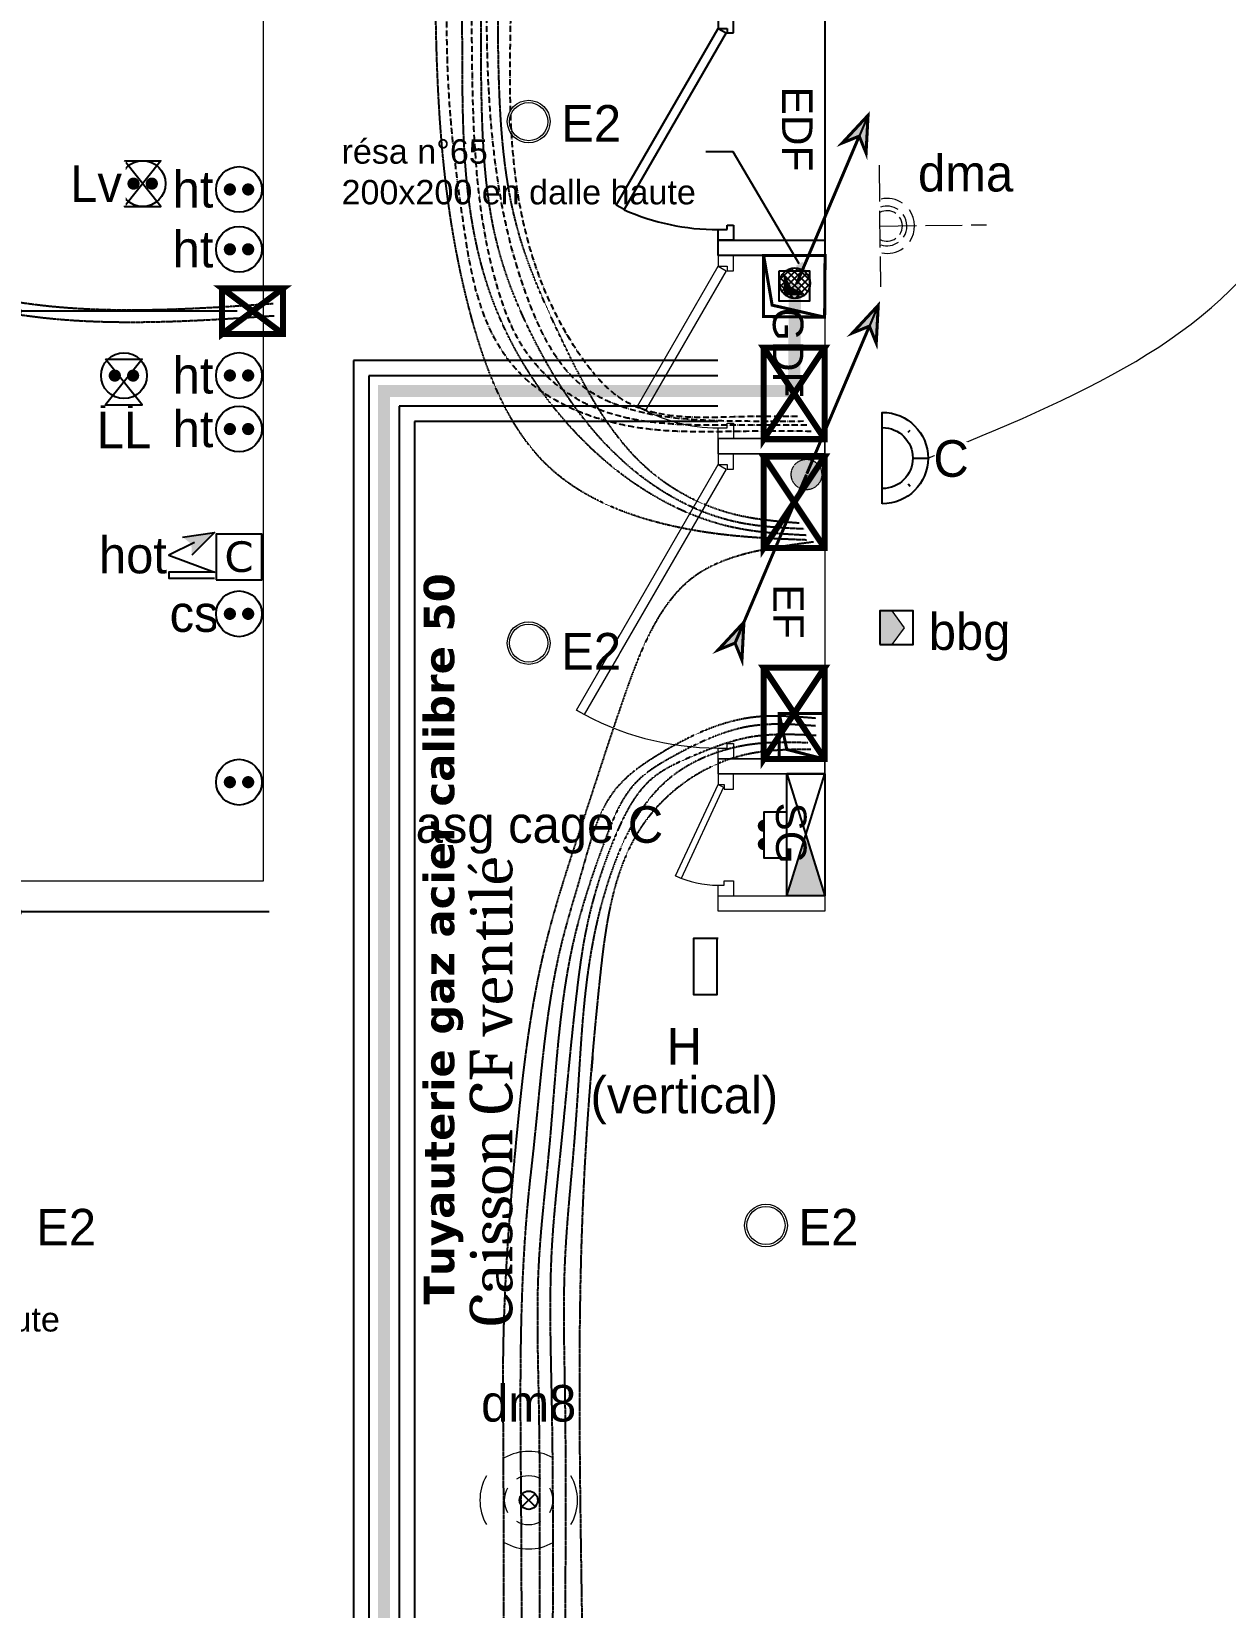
# Model space of a CAD drawing. Header units: millimetres. Extents: x 454430 to 532383, y -370512 to -310890.
# Drawn here: x 466996 to 470912, y -340814 to -335646 of the extents above; entities that cross this region are included whole.
import ezdxf
from ezdxf import colors
from ezdxf.entities.mleader import LeaderData, LeaderLine
from ezdxf.math import Vec2, Vec3

# ---------------------------------------------------------------- set-up
doc = ezdxf.new("R2010")
doc.units = ezdxf.units.MM
doc.set_wipeout_variables(frame=1)
for name, pattern in [('ACAD_ISO02W100', [15, 12, -3]), ('prlm_ef', [0.165, 0.1, -0.065]), ('prlm_gaz', [36, 24, -3, 0, -3, 0, -3, 0, -3])]:
    doc.linetypes.add(name, pattern=pattern)
for name, color, linetype, lineweight in [('_GAZELEC-BOITE INCORPO', 36, 'Continuous', 18), ('_GAZELEC-RESERVATION', 1, 'Continuous', 18), ('_GAZELEC-RESERVATION 2', 132, 'Continuous', 18)]:
    doc.layers.add(name, color=color, linetype=linetype, lineweight=lineweight)
for name, color, linetype in [('_GAZELEC-EAU CHAUDE', 1, 'Continuous'), ('prlm-EAU-EF', 161, 'Continuous'), ('prlm-EAU-EUEV', 25, 'Continuous'), ('prlm-ELEC-BT', 63, 'Continuous'), ('prlm-ELEC-CFA', 181, 'Continuous'), ('prlm-ELEC-CFO', 201, 'Continuous'), ('prlm-GAZ', 20, 'Continuous'), ('prlm-MOD-PB', 123, 'Continuous')]:
    doc.layers.add(name, color=color, linetype=linetype)
doc.layers.add('prlm-xpoly', color=7, linetype='Continuous', plot=False)
doc.styles.add('Arial', font='arial.ttf')
doc.styles.add('Geneva', font='arial.ttf')
doc.styles.add('prlm-elec-cfo', font='comic.ttf', dxfattribs={"height": 12})
doc.styles.add('prlm-mod', font='cambriaz.ttf', dxfattribs={"height": 18})
doc.styles.get("Standard").update_dxf_attribs({"font": 'arial.ttf'})
doc.dimstyles.new('200', dxfattribs={"dimtxt": 150, "dimasz": 25, "dimexe": 50, "dimexo": 50, "dimgap": 20, "dimtad": 1, "dimdec": 0, "dimlfac": 0.1, "dimdsep": 46, "dimtxsty": 'Arial', "dimblk1": 'DOTBLANK', "dimblk2": 'DOTBLANK', "dimsah": 1, "dimcen": 25, "dimclrd": 5, "dimclre": 5, "dimadec": 0, "dimazin": 0, "dimtfac": 1, "dimtdec": 0, "dimtmove": 0, "dimatfit": 3, "dimldrblk": 'DOTBLANK', "dimfxl": 50, "dimtolj": 1, "dimtzin": 0, "dimarcsym": 0})

# ---------------------------------------------------------------- blocks, each defined once
blk = doc.blocks.new('xi.lumE')
at = {"layer": 'prlm-ELEC-CFO', "color": 0, "linetype": 'ByBlock', "lineweight": 13}
for radius in [7, 6.25]:
    blk.add_circle((0, 0), radius, dxfattribs=at)
blk = doc.blocks.new('xi.LL')
at = {"color": 0, "lineweight": 5}
blk.add_wipeout([(-7.5, -7.5), (7.5, -7.5), (7.5, 7.5), (-7.5, 7.5)], dxfattribs=at).dxf.layer = 'prlm-ELEC-CFO'
at = {"layer": 'prlm-ELEC-CFO', "color": 0, "linetype": 'ByBlock', "lineweight": 5, "const_width": 2}
for points in [[(-4, 0, 1), (-2, 0, 1)], [(2, 0, 1), (4, 0, 1)]]:
    blk.add_lwpolyline(points, format="xyb", close=True, dxfattribs=at)
at = {"layer": 'prlm-ELEC-CFO', "color": 0, "linetype": 'ByBlock', "lineweight": -2}
blk.add_circle((0, 0), 7.5, dxfattribs=at)
blk = doc.blocks.new('xi.HOT')
at = {"layer": 'prlm-ELEC-CFO', "lineweight": 5}
blk.add_hatch(color=0, dxfattribs=at).paths.add_polyline_path([(-3, 6), (-0.1, 3.7), (0, 0), (7.5, 7.5)])
at = {"layer": 'prlm-ELEC-CFO', "color": 0}
for points in [[(-3, 6), (7.5, 7.5), (0, 0)], [(0.95, 4.23), (-7.5, 0), (7.5, -5.5), (-7.5, -5.5), (-7.5, -7.5), (7.5, -7.5)]]:
    blk.add_lwpolyline(points, dxfattribs=at)
blk = doc.blocks.new('xi.PCS')
at = {"color": 0, "lineweight": 5}
blk.add_wipeout([(-7.5, -7.5), (7.5, -7.5), (7.5, 7.5), (-7.5, 7.5)], dxfattribs=at).dxf.layer = 'prlm-ELEC-CFO'
at = {"layer": 'prlm-ELEC-CFO', "color": 0, "linetype": 'ByBlock', "lineweight": 5, "const_width": 2}
for points in [[(-4, 0, 1), (-2, 0, 1)], [(2, 0, 1), (4, 0, 1)]]:
    blk.add_lwpolyline(points, format="xyb", close=True, dxfattribs=at)
at = {"layer": 'prlm-ELEC-CFO', "color": 0, "linetype": 'ByBlock', "lineweight": -2}
blk.add_circle((0, 0), 7.5, dxfattribs=at)
blk = doc.blocks.new('xi.SF32')
at = {"layer": 'prlm-ELEC-CFO', "color": 0, "flags": 128}
blk.add_lwpolyline([(-7.5, -7.5), (7.5, -7.5), (7.5, 7.5), (-7.5, 7.5)], close=True, dxfattribs=at)
at = {"layer": 'prlm-ELEC-CFO', "color": 0, "linetype": 'ByBlock', "insert": (0, 0), "char_height": 10, "width": 11.36, "attachment_point": 5}
blk.add_mtext('{\\fVerdana|b0|i0|c0|p34;C}', dxfattribs=at)
blk = doc.blocks.new('xi.LV')
at = {"color": 0, "lineweight": 5}
blk.add_wipeout([(-7.5, -7.5), (7.5, -7.5), (7.5, 7.5), (-7.5, 7.5)], dxfattribs=at).dxf.layer = 'prlm-ELEC-CFO'
at = {"layer": 'prlm-ELEC-CFO', "color": 0, "linetype": 'ByBlock', "lineweight": 5, "const_width": 2}
for points in [[(-4, 0, 1), (-2, 0, 1)], [(2, 0, 1), (4, 0, 1)]]:
    blk.add_lwpolyline(points, format="xyb", close=True, dxfattribs=at)
at = {"layer": 'prlm-ELEC-CFO', "color": 0, "linetype": 'ByBlock', "lineweight": -2}
blk.add_circle((0, 0), 7.5, dxfattribs=at)
blk = doc.blocks.new('xi.PC')
at = {"color": 0, "lineweight": 5}
blk.add_wipeout([(-7.5, -7.5), (7.5, -7.5), (7.5, 7.5), (-7.5, 7.5)], dxfattribs=at).dxf.layer = 'prlm-ELEC-CFO'
at = {"layer": 'prlm-ELEC-CFO', "color": 0, "linetype": 'ByBlock', "lineweight": 5, "const_width": 2}
for points in [[(-4, 0, 1), (-2, 0, 1)], [(2, 0, 1), (4, 0, 1)]]:
    blk.add_lwpolyline(points, format="xyb", close=True, dxfattribs=at)
at = {"layer": 'prlm-ELEC-CFO', "color": 0, "linetype": 'ByBlock', "lineweight": -2}
blk.add_circle((0, 0), 7.5, dxfattribs=at)
blk = doc.blocks.new('xi.PCHT')
at = {"color": 0, "lineweight": 5}
blk.add_wipeout([(-7.5, -7.5), (7.5, -7.5), (7.5, 7.5), (-7.5, 7.5)], dxfattribs=at).dxf.layer = 'prlm-ELEC-CFO'
at = {"layer": 'prlm-ELEC-CFO', "color": 0, "linetype": 'ByBlock', "lineweight": 5, "const_width": 2}
for points in [[(-4, 0, 1), (-2, 0, 1)], [(2, 0, 1), (4, 0, 1)]]:
    blk.add_lwpolyline(points, format="xyb", close=True, dxfattribs=at)
at = {"layer": 'prlm-ELEC-CFO', "color": 0, "linetype": 'ByBlock', "lineweight": -2}
blk.add_circle((0, 0), 7.5, dxfattribs=at)
blk = doc.blocks.new('xi.dma')
at = {"layer": 'prlm-ELEC-CFO', "color": 0, "linetype": 'ACAD_ISO02W100', "lineweight": 5, "flags": 128}
for points in [[(0, 0), (0, 35)], [(-20, 0), (20, 0)]]:
    blk.add_lwpolyline(points, dxfattribs=at)
at = {"layer": 'prlm-ELEC-CFO', "color": 0, "linetype": 'ByBlock', "lineweight": 5}
for radius, start, end in [(9, 55, 125), (9, 145, 191.803), (6.5, 145, 199.0387), (5, 145, 207.3745), (6.5, 55, 125), (5, 55, 125), (5, 332.6255, 35), (6.5, 340.9613, 35), (9, 348.197, 35)]:
    blk.add_arc((0, 2.41), radius, start, end, dxfattribs=at)
blk = doc.blocks.new('xi.bbg')
at = {"layer": 'prlm-ELEC-CFO', "lineweight": 5}
blk.add_hatch(color=0, dxfattribs=at).paths.add_polyline_path([(5.5, 0), (5.5, 4), (0, 8), (-5.5, 4), (-5.5, 0)])
at = {"layer": 'prlm-ELEC-CFO', "color": 0, "flags": 128}
blk.add_lwpolyline([(5.5, 0), (5.5, 11), (-5.5, 11), (-5.5, 0)], close=True, dxfattribs=at)
at = {"layer": 'prlm-ELEC-CFO', "color": 0, "lineweight": 5, "flags": 128}
blk.add_lwpolyline([(-5.5, 4), (0, 8), (5.5, 4)], dxfattribs=at)
blk = doc.blocks.new('xi.dm8')
at = {"layer": 'prlm-ELEC-CFO', "color": 0}
for points in [[(-2.12, 2.12), (2.12, -2.12)], [(2.12, 2.12), (-2.12, -2.12)]]:
    blk.add_lwpolyline(points, dxfattribs=at)
blk.add_circle((0, 0), 3, dxfattribs=at)
at = {"layer": 'prlm-ELEC-CFO', "color": 0, "lineweight": 13}
for radius, start, end in [(16, 60, 120), (16, 150, 210), (8, 60, 120), (16, 330, 30), (8, 150, 210), (8, 330, 30), (8, 240, 300), (16, 240, 300)]:
    blk.add_arc((0, 0), radius, start, end, dxfattribs=at)
blk = doc.blocks.new('xi.lumC')
at = {"layer": 'prlm-ELEC-CFO', "color": 0, "linetype": 'ByBlock', "flags": 128}
blk.add_lwpolyline([(-15, 0), (15, 0, 1)], format="xyb", close=True, dxfattribs=at)
at = {"layer": 'prlm-ELEC-CFO', "color": 0}
for points in [[(0, 10), (0, 15)], [(-8.49, 8.49), (-9.19, 9.19)], [(8.49, 8.49), (9.19, 9.19)]]:
    blk.add_lwpolyline(points, dxfattribs=at)
blk.add_arc((0, 0), 10, 0, 180, dxfattribs=at)
blk = doc.blocks.new('xi.pcsg')
at = {"color": 0}
blk.add_wipeout([(-7.5, 7.5), (7.5, 7.5), (7.5, 0), (-7.5, 0)], dxfattribs=at).dxf.layer = 'prlm-ELEC-CFO'
at = {"layer": 'prlm-ELEC-CFO', "color": 0}
blk.add_lwpolyline([(-7.5, 0), (7.5, 0), (7.5, 7.5), (-7.5, 7.5)], close=True, dxfattribs=at)
at = {"layer": 'prlm-ELEC-CFO', "color": 0, "linetype": 'ByBlock', "lineweight": 5, "const_width": 2}
for points in [[(-2, 7.5, 1), (-4, 7.5)], [(4, 7.5, 1), (2, 7.5)]]:
    blk.add_lwpolyline(points, format="xyb", dxfattribs=at)
blk = doc.blocks.new('xi.asg')
at = {"layer": 'prlm-ELEC-CFO', "linetype": 'ByBlock'}
h = blk.add_hatch(color=0, dxfattribs=at)
h.dxf.hatch_style = 1
h.paths.add_polyline_path([(-20, 0), (0, 6.25), (-20, 12.5)])
at = {"layer": 'prlm-ELEC-CFO', "color": 0, "linetype": 'ByBlock'}
blk.add_lwpolyline([(-20, 12.5), (20, 12.5), (20, 0), (-20, 0), (-20, 12.5), (20, 0), (20, 12.5), (-20, 0)], close=True, dxfattribs=at)
blk = doc.blocks.new('xi.resagaz10')
at = {"layer": 'prlm-MOD-PB'}
blk.add_hatch(color=0, dxfattribs=at).paths.add_polyline_path([(1.81, -1.7), (3.77, -5.6), (7.71, -7.7), (1.81, -7.7)], flags=16)
at = {"layer": 'prlm-MOD-PB', "color": 0}
for p, q in [((1.81, -1.7), (1.81, -7.7)), ((3.77, -5.6), (1.81, -1.7)), ((1.81, -7.7), (7.71, -7.7)), ((7.71, -7.7), (3.77, -5.6))]:
    blk.add_line(p, q, dxfattribs=at)
blk.add_lwpolyline([(0, 0), (10, 0), (10, -10), (0, -10)], close=True, dxfattribs=at)
blk = doc.blocks.new('xi.gdf60')
at = {"linetype": 'Continuous', "lineweight": 18}
for p, q in [((0, 0), (60, 0)), ((5, -30), (0, -30)), ((0, -30), (0, -35)), ((5, -32), (5, -30)), ((55, -32), (55, -30)), ((55, -30), (60, -30)), ((60, -30), (60, -35)), ((0, -35), (3.5, -35)), ((3.5, -35), (3.5, -32)), ((3.5, -32), (5, -32)), ((3.5, -35), (5, -32.4)), ((49.4, -61.5), (3.5, -35)), ((5, -32.4), (50.9, -58.9)), ((56.5, -32), (55, -32)), ((56.5, -35), (56.5, -32)), ((60, -35), (56.5, -35)), ((50.9, -58.9), (49.4, -61.5))]:
    blk.add_line(p, q, dxfattribs=at)
for points in [[(0, -35), (0, 0), (-5, 0), (-5, -35)], [(0, 0), (20, 0), (20, -20), (0, -20)], [(65, -35), (60, -35), (60, 0), (65, 0)]]:
    blk.add_lwpolyline(points, close=True, dxfattribs=at)
blk.add_arc((3.5, -35), 53, 330, 0, dxfattribs=at)
at = {"insert": (31.83, -12.12), "char_height": 10, "width": 55.6525, "attachment_point": 5, "line_spacing_factor": 0.722892, "style": 'Geneva'}
blk.add_mtext('GDF', dxfattribs=at)
blk = doc.blocks.new('xi.edf73')
at = {"linetype": 'Continuous'}
for p, q in [((0, 0), (73, 0)), ((5, -30), (0, -30)), ((0, -30), (0, -35)), ((5, -32), (5, -30)), ((68, -32), (68, -30)), ((68, -30), (73, -30)), ((73, -30), (73, -35)), ((0, -35), (3.5, -35)), ((3.5, -35), (3.5, -32)), ((3.5, -32), (5, -32)), ((3.5, -35), (5, -32.4)), ((61.45, -68.46), (3.5, -35)), ((5, -32.4), (62.95, -65.86)), ((69.5, -32), (68, -32)), ((69.5, -35), (69.5, -32)), ((73, -35), (69.5, -35)), ((62.95, -65.86), (61.45, -68.46))]:
    blk.add_line(p, q, dxfattribs=at)
at = {"linetype": 'Continuous', "flags": 128}
for points in [[(0, -35), (0, 0), (-5, 0), (-5, -35)], [(78, -35), (73, -35), (73, 0), (78, 0)]]:
    blk.add_lwpolyline(points, close=True, dxfattribs=at)
at = {"linetype": 'Continuous'}
blk.add_arc((-6.5, -35), 76, 336.0423, 0, dxfattribs=at)
at = {"insert": (36.5, -9.03), "char_height": 9.966, "width": 55.6525, "attachment_point": 5, "line_spacing_factor": 0.72537, "style": 'Geneva'}
blk.add_mtext('EDF', dxfattribs=at)
blk = doc.blocks.new('xi.sg')
at = {"linetype": 'Continuous', "lineweight": 18}
for p, q in [((0, 0), (40, 0)), ((5, -30), (0, -30)), ((0, -30), (0, -35)), ((5, -33), (5, -30)), ((35, -33), (35, -30)), ((35, -30), (40, -30)), ((40, -35), (40, -30)), ((0, -35), (3.5, -35)), ((3.5, -35), (3.5, -33)), ((3.5, -33), (5, -33)), ((3.5, -35), (4.35, -33.19)), ((33.41, -48.95), (3.5, -35)), ((4.35, -33.19), (34.25, -47.13)), ((36.5, -33), (35, -33)), ((36.5, -35), (36.5, -33)), ((40, -35), (36.5, -35)), ((34.25, -47.13), (33.41, -48.95))]:
    blk.add_line(p, q, dxfattribs=at)
at = {"linetype": 'Continuous', "lineweight": 18, "flags": 128}
for points in [[(0, -35), (0, 0), (-5, 0), (-5, -35)], [(45, -35), (40, -35), (40, 0), (45, 0)]]:
    blk.add_lwpolyline(points, close=True, dxfattribs=at)
at = {"linetype": 'Continuous', "lineweight": 18}
blk.add_arc((3.5, -35), 33, 335, 0, dxfattribs=at)
at = {"insert": (19.41, -11.1), "char_height": 9.966, "width": 55.6525, "attachment_point": 5, "line_spacing_factor": 0.72537, "style": 'Geneva'}
blk.add_mtext('SG', dxfattribs=at)
blk = doc.blocks.new('xi.ef100')
at = {"linetype": 'Continuous', "lineweight": 18}
for p, q in [((0, 0), (100, 0)), ((0, -30), (0, -35)), ((5, -30), (0, -30)), ((5, -32), (5, -30)), ((95, -30), (100, -30)), ((95, -32), (95, -30)), ((100, -30), (100, -35)), ((0, -35), (3.5, -35)), ((3.5, -32), (5, -32)), ((3.5, -35), (3.5, -32)), ((3.5, -35), (5, -32.4)), ((84.04, -81.5), (3.5, -35)), ((5, -32.4), (85.54, -78.9)), ((96.5, -32), (95, -32)), ((96.5, -35), (96.5, -32)), ((100, -35), (96.5, -35)), ((85.54, -78.9), (84.04, -81.5))]:
    blk.add_line(p, q, dxfattribs=at)
for points in [[(0, -35), (0, 0), (-5, 0), (-5, -35)], [(105, -35), (100, -35), (100, 0), (105, 0)]]:
    blk.add_lwpolyline(points, close=True, dxfattribs=at)
blk.add_arc((3.5, -35), 93, 330, 0, dxfattribs=at)
at = {"insert": (51.73, -11.91), "char_height": 10, "width": 55.6525, "attachment_point": 5, "line_spacing_factor": 0.722892, "style": 'Geneva'}
blk.add_mtext('EF', dxfattribs=at)
blk = doc.blocks.new('xi.LLrob')
at = {"layer": 'prlm-EAU-EF', "color": 0}
blk.add_lwpolyline([(-6, 7.5), (6, 7.5), (-6, -7.5), (6, -7.5)], close=True, dxfattribs=at)
blk = doc.blocks.new('xi.LVrob')
at = {"layer": 'prlm-EAU-EF', "color": 0}
blk.add_lwpolyline([(-6, 7.5), (6, 7.5), (-6, -7.5), (6, -7.5)], close=True, dxfattribs=at)
blk = doc.blocks.new('FLECHE1')
h = blk.add_hatch(color=256)
h.dxf.hatch_style = 1
h.paths.add_polyline_path([(495907.1, -370439.6), (495913.6, -370315.5), (495936.1, -370371.1), (495991.7, -370348.6)])
for p, q in [((495907.1, -370439.6), (496141.3, -369887.2)), ((495913.6, -370315.5), (495907.1, -370439.6)), ((495913.6, -370315.5), (495907.1, -370439.6)), ((495936.1, -370371.1), (495913.6, -370315.5)), ((495936.1, -370371.1), (495913.6, -370315.5)), ((495991.7, -370348.6), (495907.1, -370439.6)), ((495907.1, -370439.6), (495991.7, -370348.6)), ((495907.1, -370439.6), (495936.1, -370371.1)), ((495936.1, -370371.1), (495991.7, -370348.6)), ((495991.7, -370348.6), (495936.1, -370371.1))]:
    blk.add_line(p, q)
at = {"const_width": 10}
for points in [[(495936.1, -370371.1), (496141.3, -369887.2)], [(495907.1, -370439.6), (495913.6, -370315.5), (495936.1, -370371.1), (495991.7, -370348.6), (495907.1, -370439.6)]]:
    blk.add_lwpolyline(points, dxfattribs=at)
blk = doc.blocks.new('xi.colonnegaz')
at = {"layer": 'prlm-GAZ'}
h = blk.add_hatch(dxfattribs=at)
h.set_pattern_fill('ANSI37', color=0, scale=0.5, style=0)
h.paths.add_polyline_path([(-5, 0, 1), (5, 0, 1)])
at = {"layer": 'prlm-GAZ', "color": 0}
blk.add_circle((0, 0), 5, dxfattribs=at)
blk = doc.blocks.new('xi.eu')
at = {"layer": 'prlm-EAU-EUEV', "linetype": 'ByBlock', "lineweight": -2}
h = blk.add_hatch(color=0, dxfattribs=at)
edge = h.paths.add_edge_path()
edge.add_arc((0, 0), 5, 0, 360)
at = {"layer": 'prlm-EAU-EUEV', "color": 0, "linetype": 'ByBlock', "lineweight": 5}
blk.add_circle((0, 0), 5, dxfattribs=at)
blk = doc.blocks.new('FLECHE2')
h = blk.add_hatch(color=256)
h.dxf.hatch_style = 1
h.paths.add_polyline_path([(496271.9, -370023.3), (496278.4, -369899.2), (496300.9, -369954.8), (496356.5, -369932.3)])
at = {"const_width": 10}
for points in [[(496066.7, -370507.2), (496300.9, -369954.8), (496356.5, -369932.3), (496271.9, -370023.3), (496300.9, -369954.8), (496278.4, -369899.2), (496271.9, -370023.3), (496356.5, -369932.3), (496300.9, -369954.8), (496278.4, -369899.2), (496271.9, -370023.3)], [(496271.9, -370023.3), (496278.4, -369899.2), (496300.9, -369954.8), (496356.5, -369932.3), (496271.9, -370023.3)]]:
    blk.add_lwpolyline(points, dxfattribs=at)
blk = doc.blocks.new('_DOTBLANK')
at = {"color": 0, "linetype": 'ByBlock'}
blk.add_line((-0.5, 0), (-1, 0), dxfattribs=at)
blk.add_circle((0, 0), 0.5, dxfattribs=at)
blk = doc.blocks.new('*D144')
at = {"layer": '_GAZELEC-BOITE INCORPO', "color": 5, "lineweight": -2, "transparency": 16777216}
for p, q in [((467671, -336563.6), (466900, -336563.6)), ((466950, -336588.6), (466950, -338508.2)), ((467776.3, -338533.2), (466900, -338533.2))]:
    blk.add_line(p, q, dxfattribs=at)
at = {"layer": '_GAZELEC-BOITE INCORPO', "color": 5, "lineweight": -2, "transparency": 16777216, "xscale": 25, "yscale": 25, "zscale": 25}
for p, rotation in [((466950, -336563.6), 90), ((466950, -338533.2), 270)]:
    blk.add_blockref('_DOTBLANK', p, dxfattribs=dict(at, rotation=rotation))
at = {"layer": '_GAZELEC-BOITE INCORPO', "color": 0, "transparency": 16777216, "insert": (466853.4, -337548.4), "char_height": 150, "attachment_point": 5, "rotation": 90, "style": 'Arial'}
blk.add_mtext('\\A1;197', dxfattribs=at)
blk = doc.blocks.new('*D145')
at = {"layer": '_GAZELEC-BOITE INCORPO', "color": 5, "lineweight": -2, "transparency": 16777216}
for p, q in [((467609.4, -335450.4), (466635, -335450.4)), ((466685, -335475.4), (466685, -338508.2)), ((467776.3, -338533.2), (466635, -338533.2))]:
    blk.add_line(p, q, dxfattribs=at)
at = {"layer": '_GAZELEC-BOITE INCORPO', "color": 5, "lineweight": -2, "transparency": 16777216, "xscale": 25, "yscale": 25, "zscale": 25}
for p, rotation in [((466685, -335450.4), 90), ((466685, -338533.2), 270)]:
    blk.add_blockref('_DOTBLANK', p, dxfattribs=dict(at, rotation=rotation))
at = {"layer": '_GAZELEC-BOITE INCORPO', "color": 0, "transparency": 16777216, "insert": (466588.4, -336991.8), "char_height": 150, "attachment_point": 5, "rotation": 90, "style": 'Arial'}
blk.add_mtext('\\A1;308', dxfattribs=at)

msp = doc.modelspace()

# ---------------------------------------------------------------- linework, layer by layer
at = {"layer": '_GAZELEC-BOITE INCORPO', "const_width": 20}
for points in [[(467621.5, -336588.2), (467621.5, -336638.2), (467821.5, -336638.2), (467821.5, -336488.2), (467621.5, -336488.2), (467621.5, -336638.2), (467821.5, -336488.2), (467621.5, -336488.2), (467821.5, -336638.2)], [(469397.5, -336883.1), (469397.5, -336983.1), (469597.5, -336983.1), (469597.5, -336683.1), (469397.5, -336683.1), (469397.5, -336983.1), (469597.5, -336683.1), (469397.5, -336683.1), (469597.5, -336983.1)], [(469397.6, -337239.9), (469397.6, -337339.9), (469597.6, -337339.9), (469597.6, -337039.9), (469397.5, -337039.9), (469397.6, -337339.9), (469597.6, -337039.9), (469397.5, -337039.9), (469597.5, -337339.9)], [(469397.6, -337932.3), (469397.6, -338032.3), (469597.6, -338032.3), (469597.6, -337732.3), (469397.5, -337732.3), (469397.6, -338032.3), (469597.6, -337732.3), (469397.5, -337732.3), (469597.5, -338032.3)]]:
    msp.add_lwpolyline(points, dxfattribs=at)
at = {"layer": '_GAZELEC-RESERVATION 2', "const_width": 10}
for points in [[(469599, -336380.6), (469397.5, -336380.6), (469397.5, -336581), (469597.5, -336583.1), (469599, -336380.6), (469397.5, -336380.6), (469425.4, -336543.6), (469597.5, -336583.1)], [(469598.3, -338032.3), (469448.3, -338032.3), (469448.3, -337882.3), (469598.3, -337882.3), (469596.9, -338032.3), (469473.4, -338000.6), (469448.3, -337882.3)]]:
    msp.add_lwpolyline(points, dxfattribs=at)
at = {"layer": 'prlm-ELEC-CFO'}
msp.add_lwpolyline([(469248.3, -338621), (469167.6, -338621), (469167.6, -338804.6), (469244.8, -338804.6), (469244.8, -338621)], dxfattribs=at)
at = {"layer": 'prlm-GAZ', "linetype": 'prlm_gaz', "ltscale": 0.8, "const_width": 40}
msp.add_lwpolyline([(469497.5, -336825.3), (469500.1, -336471.6)], dxfattribs=at)
at = {"layer": 'prlm-MOD-PB'}
for p, q in [((469247.6, -336725.3), (468052.6, -336725.3)), ((468052.6, -336725.3), (468052.6, -341038.6)), ((469247.6, -336775.3), (468102.6, -336775.3)), ((468102.6, -336775.3), (468102.6, -341038.6)), ((469247.6, -336875.3), (468202.6, -336875.3)), ((468202.6, -336875.3), (468202.6, -341038.6)), ((469247.6, -336925.3), (468252.6, -336925.3))]:
    msp.add_line(p, q, dxfattribs=at)
at = {"layer": 'prlm-xpoly', "lineweight": 0}
msp.add_lwpolyline([(460981.8, -338431), (467757, -338431), (467757, -334691.4), (460981.8, -334693.2)], close=True, dxfattribs=at)

# ---------------------------------------------------------------- block references
at = {"layer": 'prlm-EAU-EF', "linetype": 'prlm_ef', "ltscale": 100, "rotation": 180}
for name, p in [('FLECHE1', (965680.4, -706983.6)), ('FLECHE2', (965604.7, -707606.6))]:
    msp.add_blockref(name, p, dxfattribs=at)
at = {"layer": 'prlm-EAU-EF', "linetype": 'prlm_ef', "ltscale": 100, "xscale": 10, "yscale": 10, "zscale": 10, "rotation": 359.9777995161473}
msp.add_blockref('xi.eu', (469538, -337099), dxfattribs=at)
at = {"layer": 'prlm-ELEC-CFO', "xscale": 10, "yscale": 10, "zscale": 10}
for name, p in [('xi.lumE', (468626.9, -335941.8)), ('xi.SF32', (467677, -337369.2)), ('xi.lumE', (468626.9, -337651.8)), ('xi.lumE', (469405.2, -339561.6))]:
    msp.add_blockref(name, p, dxfattribs=at)
for name, p, rotation in [('xi.bbg', (469778.3, -337601.4), 269.9999999999991), ('xi.pcsg', (469473.3, -338281), 90.0000000000002), ('xi.dm8', (468627, -340462.6), 89.99999999999952)]:
    msp.add_blockref(name, p, dxfattribs=dict(at, rotation=rotation))
at = {"layer": 'prlm-GAZ', "linetype": 'prlm_gaz', "ltscale": 0.8, "rotation": 180}
msp.add_blockref('FLECHE1', (965647, -706360.5), dxfattribs=at)
at = {"layer": 'prlm-GAZ', "xscale": 10, "yscale": 10, "zscale": 10, "rotation": 269.9995035851865}
msp.add_blockref('xi.gdf60', (469598.3, -336381), dxfattribs=at)
msp.add_blockref('xi.gdf60', (469598.3, -336381), dxfattribs=at)
msp.add_blockref('xi.gdf60', (469598.3, -336381), dxfattribs=at)
at = {"layer": 'prlm-GAZ', "xscale": 10, "yscale": 10, "zscale": 10}
msp.add_blockref('xi.colonnegaz', (469500.1, -336471.6), dxfattribs=at)
at = {"layer": 'prlm-MOD-PB', "xscale": 10, "yscale": 10, "zscale": 10}
msp.add_blockref('xi.resagaz10', (469448.3, -336431), dxfattribs=at)

# ---------------------------------------------------------------- texts
at = {"layer": 'prlm-ELEC-CFO', "lineweight": 20, "char_height": 120, "attachment_point": 2, "line_spacing_factor": 0.8, "style": 'prlm-elec-cfo', "bg_fill": 3, "box_fill_scale": 0.95, "bg_fill_color": 256, "bg_fill_transparency": 0}
for s, insert in [('E2', (468831.7, -335887.5)), ('dma', (470059.8, -336050.9)), ('bbg', (470073, -337554.2)), ('E2', (468831.7, -337618.6)), ('asg cage C', (468662.1, -338186.7)), ('H\\P(vertical)', (469137.3, -338913.9)), ('E2', (467109.9, -339507.3)), ('E2', (469609.9, -339507.3)), ('dm8', (468627, -340084.8))]:
    msp.add_mtext(s, dxfattribs=dict(at, insert=insert))

# ---------------------------------------------------------------- next in the draw order: linework, layer by layer
at = {"layer": 'prlm-EAU-EF', "linetype": 'prlm_ef'}
for points in [[(469569.9, -337955), (469358.1, -337959.6), (469157, -338026), (469032, -338095.7), (468911.8, -338282.3), (468808.1, -338628.6), (468787.2, -338772.7), (468733, -339298.5), (468701.7, -339648.8), (468701.7, -340119.2), (468701.7, -341477.8), (468701.7, -342357.3), (468701.7, -342970.9), (468701.7, -344403.9), (468701.7, -345978.2), (468701.7, -347401.2), (468701.7, -349080.2), (468701.7, -349567.7), (468761.2, -350207.6), (468761.2, -350711.9), (468761.2, -351352.1), (468761.2, -352112.3), (468761.2, -353908.8), (468761.2, -356396.4), (468761.2, -358086.2), (468761.2, -360937.3), (468761.2, -361178.1), (468741.6, -362017), (468834, -362459.5), (469206.5, -362938.1), (469650.7, -363152.4), (470100.8, -363225.7), (470487.6, -363207.9), (470817.5, -363005.9), (470949.6, -362785.8), (470949.6, -362519.6), (470846.5, -362343.8), (470615.4, -362209.4), (470224.6, -362143.1)], [(469543.5, -337979), (469372.2, -337982.3), (469084, -338099.4), (468899.4, -338398.8), (468817.4, -338757.5), (468789, -339105), (468774.3, -339308.6), (468745.5, -339676.2), (468745.5, -340119.8), (468745.5, -340973.1), (468745.5, -342163.1), (468745.5, -343171.1), (468745.5, -345134), (468745.5, -345197.7), (468745.5, -348955), (468745.5, -349457.9), (468842, -350426.3), (468842, -350467.7), (468858.2, -351225.7), (468858.2, -351498.9), (468937, -351903), (469119.3, -352260), (469626.1, -352897.8), (469805.9, -353221), (469893.7, -353468), (469946.9, -354243.1), (469946.9, -354708.6)], [(469552.2, -338000.3), (469333.2, -338018.9), (469016.9, -338226), (468858.8, -338764.4), (468803.3, -339517.6), (468803.3, -341001), (468803.3, -342630.8), (468803.3, -344626.4), (468803.3, -344885.8), (468803.3, -345124), (468958.4, -345442.9), (469316.8, -345627.4), (469609, -345597.5), (469835, -345488.2), (470177.7, -345333.4), (470610.8, -345079.5), (470747.4, -344902.9), (470767.6, -344694), (470635.1, -344513.5), (470427.4, -344389.8), (470046.5, -344316.3)]]:
    msp.add_spline(points, degree=3, dxfattribs=at)
at = {"layer": 'prlm-ELEC-CFO', "lineweight": 13}
msp.add_spline([(469936.6, -337045.2), (471103.6, -336264.6), (471286.6, -335681)], degree=3, dxfattribs=at)
at = {"layer": 'prlm-GAZ', "linetype": 'prlm_gaz', "ltscale": 0.8}
for points in [[(469528.4, -336924.6), (469345.5, -336924.6), (468783.7, -336791.9), (468630.4, -336538.8), (468516.2, -336066), (468501.2, -334998.8), (468501.2, -334176.3), (468526, -332450.7), (468563, -330425.4), (468616.5, -328036.4), (468628.4, -327380.6), (468741.4, -327075.3), (468928.1, -326772.3), (469170.4, -326393), (470628.1, -324666.3), (471996.5, -323685.9), (472647.6, -323468.4), (473028.9, -323477.7)], [(469508.9, -336909.3), (469338.1, -336909.3), (468946.7, -336860.7), (468777.7, -336680.7), (468624.9, -336333.8), (468567.7, -335905.7), (468567.7, -335376), (468567.7, -334835.1), (468743.5, -334409.3), (469098.3, -334137.9), (469728.4, -334016.8), (470043, -333994.1), (470528.8, -333881.7), (470738.9, -333709.9), (470837.8, -333526.4), (470902.5, -333272.6), (470892.1, -333065.4), (470846.7, -332913.6), (470596.1, -332629.8), (470295.6, -332524.3), (469996.7, -332511.7)]]:
    msp.add_spline(points, degree=3, dxfattribs=at)
at = {"layer": 'prlm-MOD-PB'}
msp.add_line((468252.6, -336925.3), (468252.6, -341038.6), dxfattribs=at)

# ---------------------------------------------------------------- next in the draw order: block references
at = {"layer": 'prlm-EAU-EF', "xscale": 10, "yscale": 10, "zscale": 10, "rotation": 269.9995200071568}
msp.add_blockref('xi.ef100', (469598.3, -337031), dxfattribs=at)
msp.add_blockref('xi.ef100', (469598.3, -337031), dxfattribs=at)
msp.add_blockref('xi.ef100', (469598.3, -337031), dxfattribs=at)
at = {"layer": 'prlm-ELEC-BT', "xscale": 10, "yscale": 10, "zscale": 10, "rotation": 269.9995035849693}
msp.add_blockref('xi.edf73', (469598.3, -335601), dxfattribs=at)
msp.add_blockref('xi.edf73', (469598.3, -335601), dxfattribs=at)
msp.add_blockref('xi.edf73', (469598.3, -335601), dxfattribs=at)
at = {"layer": 'prlm-ELEC-CFA', "xscale": 10, "yscale": 10, "zscale": 10, "rotation": 269.9994635592482}
msp.add_blockref('xi.sg', (469598.3, -338081), dxfattribs=at)
msp.add_blockref('xi.sg', (469598.3, -338081), dxfattribs=at)
msp.add_blockref('xi.sg', (469598.3, -338081), dxfattribs=at)
at = {"layer": 'prlm-ELEC-CFO', "xscale": 10, "yscale": 10, "zscale": 10}
for name, p, rotation in [('xi.dma', (469778.3, -336284.1), 270.6450845547141), ('xi.asg', (469598.3, -338281), 89.99950058841564)]:
    msp.add_blockref(name, p, dxfattribs=dict(at, rotation=rotation))
msp.add_blockref('xi.PC', (467677, -338108), dxfattribs=at)

# ---------------------------------------------------------------- next in the draw order: texts
at = {"layer": 'prlm-ELEC-CFO', "lineweight": 20, "char_height": 120, "attachment_point": 5, "line_spacing_factor": 0.8, "style": 'prlm-elec-cfo', "bg_fill": 3, "box_fill_scale": 1.1, "bg_fill_color": 256, "bg_fill_transparency": 0}
for s, insert in [('Lv', (467208.2, -336145.1)), ('ht', (467526.2, -336360.6)), ('ht', (467526.2, -336774.2)), ('LL', (467299.6, -336932.2)), ('ht', (467526.2, -336950)), ('hot', (467329.1, -337364)), ('cs', (467529.5, -337555.9))]:
    msp.add_mtext(s, dxfattribs=dict(at, insert=insert))
at = {"layer": 'prlm-GAZ', "linetype": 'prlm_gaz', "ltscale": 0.8, "insert": (468282.8, -339820.8), "char_height": 100, "width": 2479.039, "attachment_point": 1, "rotation": 90, "style": 'prlm-mod'}
msp.add_mtext('{\\fVerdana|b1|i0|c0|p34;Tuyauterie gaz acier calibre 50}', dxfattribs=at)
at = {"layer": 'prlm-MOD-PB', "insert": (468433.8, -339892.6), "char_height": 140, "width": 1854.737, "attachment_point": 1, "rotation": 90, "style": 'prlm-mod'}
msp.add_mtext('Caisson CF ventilé', dxfattribs=at)

# ---------------------------------------------------------------- next in the draw order: leaders
at = {"layer": '_GAZELEC-RESERVATION', "color": 6}
ml = msp.add_multileader_mtext('Standard', dxfattribs=at)
ml.set_content('résa n°65\\P200x200 en dalle haute', color=6)
ml.set_leader_properties()
ml.build(insert=Vec2(0, 0))
ml.multileader.update_dxf_attribs({"has_text_frame": 1, "arrow_head_size": 80, "scale": 20})
ctx = ml.context
ctx.base_point, ctx.scale, ctx.char_height, ctx.arrow_head_size, ctx.landing_gap_size, ctx.plane_origin = Vec3(467973.2, -336040.4), 20, 80, 80, 40, Vec3(462422.9, -335842)
notes = []
notes.append((ctx, [(0, (1, 1, 0), (469297.2, -336040.4), (-1, 0), 89.8, [(0, [(469554.7, -336477)], 0, [])])]))
ctx.mtext.insert, ctx.mtext.width, ctx.mtext.flow_direction = Vec3(468013.2, -335999.7), 1568.85, 5
ml = msp.add_multileader_mtext('Standard', dxfattribs=at)
ml.set_content('résa n°46\\P150x150 en dalle haute', color=6)
ml.set_leader_properties()
ml.build(insert=Vec2(0, 0))
ml.multileader.update_dxf_attribs({"has_text_frame": 1, "arrow_head_size": 80, "scale": 20})
ctx = ml.context
ctx.base_point, ctx.scale, ctx.char_height, ctx.arrow_head_size, ctx.landing_gap_size, ctx.plane_origin = Vec3(465887.5, -339736.8), 20, 80, 80, 40, Vec3(460959, -338578.6)
notes.append((ctx, [(1, (1, 1, 0), (465797.6, -339736.8), (1, 0), 89.8, [(0, [(465669.8, -339001.2)], 0, [])])]))
ctx.mtext.insert, ctx.mtext.width, ctx.mtext.flow_direction = Vec3(465927.5, -339696.1), 1568.85, 5
for ctx, leaders in notes:
    for number, flags, end, landing, length, lines in leaders:
        leader = LeaderData()
        leader.index, (leader.has_last_leader_line, leader.has_dogleg_vector, leader.attachment_direction) = number, flags
        leader.last_leader_point, leader.dogleg_vector, leader.dogleg_length = Vec3(end), Vec3(landing), length
        for number, points, colour, breaks in lines:
            line = LeaderLine()
            line.index, line.vertices, line.color, line.breaks = number, Vec3.list(points), colors.encode_raw_color(colour), breaks
            leader.lines.append(line)
        ctx.leaders.append(leader)

# ---------------------------------------------------------------- next in the draw order: linework, layer by layer
at = {"layer": 'prlm-EAU-EF', "linetype": 'prlm_ef'}
for points in [[(469568.7, -337898.6), (469361.2, -337895.5), (469055.8, -338015.6), (468911.4, -338131.5), (468804.6, -338388.4), (468733, -338642.6), (468638, -339350.8), (468631, -339412.7), (468601.4, -340463.8), (468601.4, -341732.8), (468601.4, -344195.6), (468601.4, -346880), (468571.9, -349029.9), (468571.9, -349821.5), (468571.9, -349918.7), (468539.4, -350247.5), (468539.4, -350770.1), (468539.4, -350987.5), (468500.3, -351368.3), (467926.5, -352511), (467628.1, -353007.7), (467369.5, -353685.1), (467297, -354639.7)], [(469569.1, -337923.8), (469359.1, -337923.8), (469102.2, -338022.5), (468975.8, -338111.9), (468879.4, -338292.6), (468775.2, -338623.3), (468693.9, -339307.3), (468659.3, -339692.3), (468659.3, -340125.7), (468659.3, -341243.5), (468659.3, -343906.6), (468635.9, -346330.3), (468655.1, -347591), (468655.1, -349506.5), (468690.1, -349958.3), (468671.5, -350288.4), (468643.5, -350669.4), (468643.5, -350927), (468643.5, -351938.8), (468582, -353897.9), (468532.4, -355117.8), (468497.9, -356209.2), (468497.9, -358069.4), (468497.9, -359957.6), (468497.9, -360088.5), (468497.9, -360443.6), (468377.2, -361121.4), (468229.4, -361474.3), (467715.5, -362036.1), (467246.5, -362337.3), (466978.9, -362508.7), (466817.4, -362645.3), (466517.2, -362979.7), (466219.3, -363420.2), (466033.9, -363964.4), (466033.9, -364366.9), (466148.6, -364880.8), (466335.7, -365201.5), (466898.3, -365503.9), (467193, -365526.6)]]:
    msp.add_spline(points, degree=3, dxfattribs=at)

# ---------------------------------------------------------------- next in the draw order: block references
at = {"layer": 'prlm-ELEC-CFO', "xscale": 10, "yscale": 10, "zscale": 10}
for name, p in [('xi.LV', (467361, -336145.1)), ('xi.PCHT', (467677, -336360.6)), ('xi.LL', (467299.6, -336774.7)), ('xi.PCHT', (467677, -336950)), ('xi.HOT', (467521.9, -337364)), ('xi.PCS', (467677, -337555.9))]:
    msp.add_blockref(name, p, dxfattribs=at)

# ---------------------------------------------------------------- next in the draw order: texts
at = {"layer": 'prlm-ELEC-CFO', "lineweight": 20, "insert": (470012.3, -336986.5), "char_height": 120, "attachment_point": 2, "line_spacing_factor": 0.8, "style": 'prlm-elec-cfo', "bg_fill": 3, "box_fill_scale": 0.95, "bg_fill_color": 256, "bg_fill_transparency": 0}
msp.add_mtext('C', dxfattribs=at)

# ---------------------------------------------------------------- next in the draw order: linework, layer by layer
at = {"layer": 'prlm-EAU-EF', "linetype": 'prlm_ef'}
for points in [[(469528, -337277.7), (469308.5, -337255), (469005.3, -337112.1), (468641, -336648.6), (468530, -336366.6), (468472.3, -335846.8), (468472.3, -335336.7), (468472.3, -334062.7), (468487.2, -332197.6), (468487.2, -331312.8), (468507, -330336.6), (468539.1, -328799.2), (468539.1, -327899.8), (468600.6, -327273.5), (468738.4, -326998.3), (471772.9, -323732.1), (472752.6, -323397), (473066.2, -323397)], [(469513.9, -337258.7), (469312.6, -337232.7), (469037.1, -337097.7), (468736.7, -336658.8), (468592.9, -336302.2), (468528.8, -335778.1), (468528.8, -334881.5), (468528.8, -334792), (469131.9, -334074.2), (470539.7, -333803.2), (470769.1, -333573.8), (470831.4, -333027.8), (470594.6, -332655.8), (470021, -332518.9), (470001.2, -332518.9)], [(469561.3, -337320.4), (469161, -337440.3), (468938.4, -337831.6), (468820.9, -338185.4), (468677.6, -338658.4), (468586.3, -339275.5), (468543.1, -339964.1), (468543.1, -340266.4), (468543.1, -341196.1), (468543.1, -342970.9), (468543.1, -344918.4), (468543.1, -345108), (468497, -345363.9), (467722.5, -345747.8), (467334.4, -345512.5), (467210.1, -345194.3), (467210.1, -344954.7)]]:
    msp.add_spline(points, degree=3, dxfattribs=at)
at = {"layer": 'prlm-GAZ', "linetype": 'prlm_gaz', "ltscale": 0.8, "const_width": 40}
msp.add_lwpolyline([(483227.4, -340572), (483227.4, -340922), (481762.1, -340922), (481762.1, -341894.4), (468152.6, -341894.4), (468152.6, -336825.3), (469497.5, -336825.3)], dxfattribs=at)

# ---------------------------------------------------------------- next in the draw order: block references
at = {"layer": 'prlm-EAU-EF', "xscale": 10, "yscale": 10, "zscale": 10}
for name, p in [('xi.LVrob', (467361, -336145.1)), ('xi.LLrob', (467299.6, -336795.8))]:
    msp.add_blockref(name, p, dxfattribs=at)
at = {"layer": 'prlm-ELEC-CFO', "xscale": 10, "yscale": 10, "zscale": 10}
msp.add_blockref('xi.PCHT', (467677, -336774.2), dxfattribs=at)
at = {"layer": 'prlm-ELEC-CFO', "xscale": -10, "yscale": 10, "zscale": 10, "rotation": 270.0000066675093}
msp.add_blockref('xi.lumC', (469786.6, -337045.2), dxfattribs=at)

# ---------------------------------------------------------------- next in the draw order: texts
at = {"layer": 'prlm-ELEC-CFO', "lineweight": 20, "insert": (467526.2, -336164.2), "char_height": 120, "attachment_point": 5, "line_spacing_factor": 0.8, "style": 'prlm-elec-cfo', "bg_fill": 3, "box_fill_scale": 1.1, "bg_fill_color": 256, "bg_fill_transparency": 0}
msp.add_mtext('ht', dxfattribs=at)

# ---------------------------------------------------------------- next in the draw order: block references
at = {"layer": 'prlm-ELEC-CFO', "xscale": 10, "yscale": 10, "zscale": 10}
msp.add_blockref('xi.PCHT', (467677, -336164.2), dxfattribs=at)

# ---------------------------------------------------------------- next in the draw order: texts
at = {"layer": 'prlm-EAU-EF', "lineweight": 20, "char_height": 120, "attachment_point": 5, "line_spacing_factor": 0.8, "style": 'prlm-elec-cfo', "bg_fill": 3, "box_fill_scale": 1.1, "bg_fill_color": 256, "bg_fill_transparency": 0}
for s, insert in [('Lv', (467208.2, -336145.1)), ('LL', (467299.6, -336953.3))]:
    msp.add_mtext(s, dxfattribs=dict(at, insert=insert))

# ---------------------------------------------------------------- next in the draw order: linework, layer by layer
at = {"layer": '_GAZELEC-EAU CHAUDE', "linetype": 'prlm_ef'}
msp.add_spline([(467139.7, -334015.9), (467128.6, -333776.9), (466995.4, -333361.3), (466658.6, -333145.5), (466288.7, -333130), (465729.3, -333464.9), (465574.7, -334038.7), (466051.9, -336093.5), (466807.8, -336505.1), (467789.4, -336538.2)], degree=3, dxfattribs=at)
at = {"layer": 'prlm-EAU-EF', "linetype": 'prlm_ef'}
for points in [[(469537.5, -337298.6), (469305.9, -337274.4), (468518.5, -336551.9), (468409.5, -335720.4), (468409.5, -334017.4), (468409.5, -330530.4), (468409.5, -327421.7), (468125.1, -326012.6), (467480.7, -324733.9), (467288, -324046.9), (467263.6, -323572.3)], [(469539.4, -337314), (469299.8, -337299.9), (468698.2, -337078.7), (468430.1, -336548.8), (468325.1, -335710.5), (468325.1, -334945.6), (468325.1, -334219.7), (468263.5, -333843.4), (467776.3, -333546.8), (467512.8, -333582.5), (467323.1, -333724.4), (467281.2, -334060.4)]]:
    msp.add_spline(points, degree=3, dxfattribs=at)
msp.add_open_spline([(467179.7, -334015), (467178.8, -333974.7), (467177.8, -333934.1), (467174.4, -333852), (467172, -333810.4), (467164, -333726.1), (467158.4, -333683.2), (467144.5, -333608.9), (467137.2, -333577.3), (467119.2, -333515.2), (467108.5, -333484.7), (467085.7, -333432.3), (467074.5, -333410.1), (467056.9, -333380.3), (467051.7, -333371.9), (467041, -333355.9), (467035.6, -333348.2), (467026.9, -333336.6), (467023.9, -333332.6), (467017.7, -333324.8), (467014.5, -333320.9), (467004.8, -333309.4), (466998.2, -333302), (466977.6, -333280.1), (466963.1, -333266.2), (466924.6, -333233), (466899.7, -333214.7), (466847.7, -333181.4), (466820.5, -333166.4), (466764.6, -333139.9), (466735.9, -333128.4), (466692.8, -333113.9), (466678.7, -333109.5), (466650.4, -333101.7), (466636.2, -333098.1), (466593.5, -333088.7), (466564.9, -333084), (466492.7, -333076), (466449.1, -333074.7), (466368.9, -333078.3), (466332.4, -333082.1), (466278.7, -333091), (466261.5, -333094.3), (466227.3, -333101.9), (466210.1, -333106.1), (466159.1, -333120.2), (466125.3, -333131.4), (466059.1, -333157.3), (466026.7, -333172), (465963.7, -333204.6), (465933.1, -333222.5), (465874.6, -333261.6), (465846.6, -333282.8), (465794, -333328.1), (465769.3, -333352.3), (465737.8, -333388), (465729.3, -333398.2), (465713.4, -333418.3), (465706, -333428.2), (465695.2, -333443.8), (465691.4, -333449.3), (465684.1, -333460.5), (465680.6, -333466.1), (465670.2, -333483), (465663.7, -333494.5), (465643.3, -333532.7), (465630.9, -333560.1), (465609.1, -333616.1), (465599.6, -333644.7), (465583.2, -333703), (465576.2, -333732.7), (465564.1, -333792.7), (465559.1, -333823.1), (465548.3, -333898), (465543.4, -333942.8), (465537.9, -334000.5), (465536.8, -334013.3), (465534.9, -334034.5), (465534.2, -334042.8), (465532.8, -334059.5), (465532.1, -334067.9), (465530.1, -334093), (465528.9, -334109.8), (465525.2, -334160.3), (465523.1, -334194), (465517.4, -334295.6), (465514.7, -334363.6), (465511.1, -334555.1), (465513.2, -334678.7), (465529.2, -334923.1), (465543, -335043.8), (465580.8, -335253.7), (465601.9, -335343.9), (465654.5, -335519.1), (465686, -335604), (465753.4, -335750.2), (465787.1, -335812.9), (465862.8, -335932.8), (465904.8, -335990), (465966.7, -336061.9), (465982.6, -336079.4), (466009, -336107.1), (466019.2, -336117.5), (466040, -336137.9), (466050.6, -336148), (466082.9, -336177.8), (466105.2, -336197.1), (466173.8, -336253), (466222.1, -336287.9), (466322.6, -336352.3), (466374.8, -336381.9), (466501.4, -336445.2), (466576.9, -336476.5), (466678.6, -336510.7), (466703.5, -336518.4), (466748.6, -336531.3), (466768.7, -336536.7), (466802.9, -336545.1), (466816.8, -336548.4), (466844.7, -336554.6), (466858.7, -336557.5), (466900.6, -336565.7), (466928.6, -336570.4), (467012.7, -336582.9), (467068.9, -336588.8), (467181.3, -336596.6), (467237.6, -336598.5), (467377.5, -336599.7), (467461.1, -336597.2), (467627.2, -336589.2), (467709.8, -336583.7), (467792.1, -336578.1)], degree=3, knots=[0, 0, 0, 0, 122.048359, 122.048359, 244.096718, 244.096718, 366.145078, 366.145078, 457.018983, 457.018983, 547.892889, 547.892889, 617.709938, 617.709938, 645.27186, 645.27186, 671.611588, 671.611588, 685.556662, 685.556662, 699.501736, 699.501736, 727.391884, 727.391884, 783.172181, 783.172181, 868.596816, 868.596816, 954.02145, 954.02145, 1039.446085, 1039.446085, 1080.623344, 1080.623344, 1121.800602, 1121.800602, 1204.155119, 1204.155119, 1328.49687, 1328.49687, 1432.37846, 1432.37846, 1481.340776, 1481.340776, 1530.303092, 1530.303092, 1628.227725, 1628.227725, 1726.152357, 1726.152357, 1824.07699, 1824.07699, 1922.001622, 1922.001622, 2019.926255, 2019.926255, 2057.953283, 2057.953283, 2093.46687, 2093.46687, 2112.691691, 2112.691691, 2131.916512, 2131.916512, 2170.366154, 2170.366154, 2258.036088, 2258.036088, 2345.706022, 2345.706022, 2433.375956, 2433.375956, 2521.04589, 2521.04589, 2647.67359, 2647.67359, 2683.653396, 2683.653396, 2707.118188, 2707.118188, 2730.582979, 2730.582979, 2777.512563, 2777.512563, 2871.37173, 2871.37173, 3059.090064, 3059.090064, 3399.043447, 3399.043447, 3738.996831, 3738.996831, 4005.255426, 4005.255426, 4271.51402, 4271.51402, 4484.041646, 4484.041646, 4696.569273, 4696.569273, 4766.854442, 4766.854442, 4809.937084, 4809.937084, 4853.019727, 4853.019727, 4939.185013, 4939.185013, 5111.515584, 5111.515584, 5283.846155, 5283.846155, 5517.428974, 5517.428974, 5592.665222, 5592.665222, 5653.002018, 5653.002018, 5694.646081, 5694.646081, 5736.290144, 5736.290144, 5819.578271, 5819.578271, 5986.154523, 5986.154523, 6152.730776, 6152.730776, 6399.887924, 6399.887924, 6644.660952, 6644.660952, 6644.660952, 6644.660952], dxfattribs=at)
at = {"layer": 'prlm-GAZ', "linetype": 'prlm_gaz', "ltscale": 0.8}
for points in [[(469539.1, -336937), (469325.1, -336937), (468804.5, -336861.6), (468612.2, -336687.4), (468526.3, -336490.8), (468443.1, -335828.3), (468443.1, -335215), (468443.1, -334686.8), (468443.1, -333559.3), (468443.1, -332127.6), (468459.4, -330390.7), (468475.3, -329559.6), (468492.2, -328758.8), (468485.9, -328028.1), (468445.8, -327395.3), (468343.8, -326599.6), (468193.7, -326068.9), (467659.4, -324996.6), (467392.9, -324348.7), (467320.8, -323968.5), (467295.8, -323562.5)], [(469553.6, -336957.5), (469340.1, -336957.5), (468962.8, -336941.8), (468580.5, -336747.8), (468472.7, -336554.5), (468415.3, -336290.8), (468368.5, -335896.1), (468368.5, -334985), (468368.5, -334238.1), (468368.5, -334084.7), (468323.4, -333892.9), (468239, -333737.6), (468023.6, -333585.3), (467789.8, -333514.7), (467626.9, -333514.7), (467465.8, -333563.2), (467355.2, -333644.6), (467279.1, -333785.4), (467253.4, -334044.2)]]:
    msp.add_spline(points, degree=3, dxfattribs=at)

# ---------------------------------------------------------------- next in the draw order: dimensions: what is measured, and where the dimension line sits
at = {"layer": '_GAZELEC-BOITE INCORPO'}
for base, p1, picture, middle in [((466685, -338533.2), (467659.4, -335450.4), '*D145', (466588.4, -336991.8)), ((466950, -338533.2), (467721, -336563.6), '*D144', (466853.4, -337548.4))]:
    dim = msp.add_linear_dim(base=base, p1=p1, p2=(467826.3, -338533.2), angle=90, dimstyle='200', dxfattribs=at)
    dim.commit()
    dim.dimension.update_dxf_attribs({"geometry": picture, "text_midpoint": middle})

doc.saveas('drawing.dxf')
